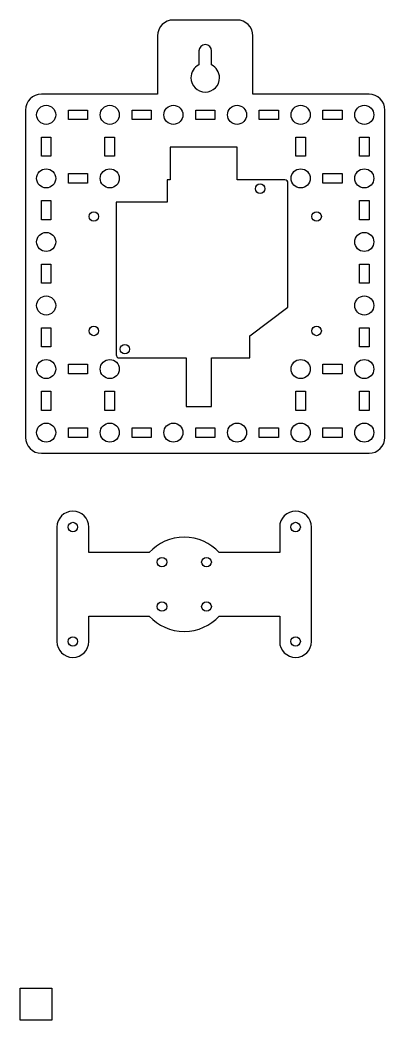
# Model space of a CAD drawing. Extents: x 28 to 553, y 59 to 380.
# Drawn here: x 28.3 to 143, y 58.8 to 373.5 of the extents above; entities that cross this region are included whole.
import ezdxf

# ---------------------------------------------------------------- set-up
doc = ezdxf.new("R2010")
doc.units = 0
doc.layers.add('Layer_1', color=7, linetype='CONTINUOUS')

msp = doc.modelspace()

# ---------------------------------------------------------------- linework, layer by layer
at = {"layer": 'Layer_1', "color": 7}
for p, q in [((96.526299, 373.505242), (76.523799, 373.505242)), ((71.523174, 368.504617), (71.523174, 350.167609)), ((101.526924, 350.167609), (101.526924, 368.504617)), ((86.529458, 365.768438), (86.529458, 365.768438)), ((84.527444, 363.775244), (84.527444, 359.356702)), ((88.522652, 359.356702), (88.522652, 363.775244)), ((71.523174, 350.167609), (35.019494, 350.167609)), ((138.021785, 350.167609), (101.526924, 350.167609)), ((30.027688, 345.16697), (30.027688, 242.173526)), ((143.02241, 242.173526), (143.02241, 345.16697)), ((35.019494, 237.172887), (138.021785, 237.172887)), ((44.927509, 218.943214), (44.927509, 218.943214)), ((39.926884, 213.942603), (39.926884, 177.94513)), ((49.928134, 205.9407), (49.928134, 213.942603)), ((109.926837, 213.942603), (109.926837, 205.9407)), ((119.928059, 177.94513), (119.928059, 213.942603)), ((68.95167, 205.9407), (49.928134, 205.9407)), ((109.926837, 205.9407), (90.894448, 205.9407)), ((74.447733, 202.942855), (74.447733, 202.942855)), ((88.447705, 202.942855), (88.447705, 202.942855)), ((74.447733, 188.942884), (74.447733, 188.942884)), ((88.447705, 188.942884), (88.447705, 188.942884)), ((49.928134, 177.94513), (49.928134, 185.947033)), ((49.928134, 185.947033), (68.942864, 185.947033)), ((90.903281, 185.947033), (109.926837, 185.947033)), ((109.926837, 185.947033), (109.926837, 177.94513)), ((28.317275, 68.828135), (38.317275, 68.828135)), ((28.317275, 58.828135), (28.317275, 68.828135)), ((38.317275, 68.828135), (38.317275, 58.828135)), ((38.317275, 58.828135), (28.317275, 58.828135))]:
    msp.add_line(p, q, dxfattribs=at)
at = {"layer": 'Layer_1', "color": 2}
for p, q in [((43.522804, 342.169217), (43.522804, 345.169239)), ((43.522804, 345.169239), (49.523201, 345.169239)), ((49.523201, 345.169239), (49.523201, 342.169217)), ((63.52354, 342.169217), (63.52354, 345.169239)), ((63.52354, 345.169239), (69.523585, 345.169239)), ((69.523585, 345.169239), (69.523585, 342.169217)), ((83.523571, 342.169217), (83.523571, 345.169239)), ((83.523571, 345.169239), (89.523615, 345.169239)), ((89.523615, 345.169239), (89.523615, 342.169217)), ((103.523531, 342.169217), (103.523531, 345.169239)), ((103.523531, 345.169239), (109.523575, 345.169239)), ((109.523575, 345.169239), (109.523575, 342.169217)), ((123.523491, 342.169217), (123.523491, 345.169239)), ((123.523491, 345.169239), (129.523535, 345.169239)), ((129.523535, 345.169239), (129.523535, 342.169217)), ((36.523797, 340.669982), (36.523797, 340.669982)), ((49.523201, 342.169217), (43.522804, 342.169217)), ((49.523201, 342.169217), (49.523201, 342.169217)), ((56.523611, 340.669982), (56.523611, 340.669982)), ((69.523585, 342.169217), (63.52354, 342.169217)), ((69.523585, 342.169217), (69.523585, 342.169217)), ((76.523091, 340.669982), (76.523091, 340.669982)), ((89.523615, 342.169217), (83.523571, 342.169217)), ((89.523615, 342.169217), (89.523615, 342.169217)), ((96.523051, 340.669982), (96.523051, 340.669982)), ((109.523575, 342.169217), (103.523531, 342.169217)), ((109.523575, 342.169217), (109.523575, 342.169217)), ((116.523011, 340.669982), (116.523011, 340.669982)), ((129.523535, 342.169217), (123.523491, 342.169217)), ((129.523535, 342.169217), (129.523535, 342.169217)), ((136.523507, 340.669982), (136.523507, 340.669982)), ((35.022976, 330.669719), (35.022976, 336.669764)), ((35.022976, 336.669764), (38.022998, 336.669764)), ((38.022998, 336.669764), (38.022998, 330.669719)), ((55.022795, 330.668732), (55.022795, 336.668776)), ((55.022795, 336.668776), (58.022817, 336.668776)), ((58.022817, 336.668776), (58.022817, 330.668732)), ((115.022675, 330.668732), (115.022675, 336.668776)), ((115.022675, 336.668776), (118.022697, 336.668776)), ((118.022697, 336.668776), (118.022697, 330.668732)), ((135.022635, 330.669719), (135.022635, 336.669764)), ((135.022635, 336.669764), (138.022657, 336.669764)), ((138.022657, 336.669764), (138.022657, 330.669719)), ((38.022998, 330.669719), (35.022976, 330.669719)), ((38.022998, 330.669719), (38.022998, 330.669719)), ((58.022817, 330.668732), (55.022795, 330.668732)), ((58.022817, 330.668732), (58.022817, 330.668732)), ((118.022697, 330.668732), (115.022675, 330.668732)), ((118.022697, 330.668732), (118.022697, 330.668732)), ((138.022657, 330.669719), (135.022635, 330.669719)), ((138.022657, 330.669719), (138.022657, 330.669719)), ((43.522804, 322.169257), (43.522804, 325.169279)), ((43.522804, 325.169279), (49.523201, 325.169279)), ((49.523201, 325.169279), (49.523201, 322.169257)), ((123.523491, 322.169257), (123.523491, 325.169279)), ((123.523491, 325.169279), (129.523535, 325.169279)), ((129.523535, 325.169279), (129.523535, 322.169257)), ((49.523201, 322.169257), (43.522804, 322.169257)), ((49.523201, 322.169257), (49.523201, 322.169257)), ((129.523535, 322.169257), (123.523491, 322.169257)), ((129.523535, 322.169257), (129.523535, 322.169257)), ((36.523797, 320.669105), (36.523797, 320.669105)), ((56.523757, 320.669105), (56.523757, 320.669105)), ((116.523637, 320.669105), (116.523637, 320.669105)), ((136.523507, 320.669105), (136.523507, 320.669105)), ((35.022976, 310.669336), (35.022976, 316.669381)), ((35.022976, 316.669381), (38.022998, 316.669381)), ((38.022998, 316.669381), (38.022998, 310.669336)), ((135.022635, 310.669336), (135.022635, 316.669381)), ((135.022635, 316.669381), (138.022657, 316.669381)), ((138.022657, 316.669381), (138.022657, 310.669336)), ((38.022998, 310.669336), (35.022976, 310.669336)), ((38.022998, 310.669336), (38.022998, 310.669336)), ((138.022657, 310.669336), (135.022635, 310.669336)), ((138.022657, 310.669336), (138.022657, 310.669336)), ((36.523797, 300.66897), (36.523797, 300.66897)), ((136.523507, 300.66897), (136.523507, 300.66897)), ((35.022976, 290.669306), (35.022976, 296.66935)), ((35.022976, 296.66935), (38.022998, 296.66935)), ((38.022998, 296.66935), (38.022998, 290.669306)), ((135.022635, 290.669306), (135.022635, 296.66935)), ((135.022635, 296.66935), (138.022657, 296.66935)), ((138.022657, 296.66935), (138.022657, 290.669306)), ((38.022998, 290.669306), (35.022976, 290.669306)), ((38.022998, 290.669306), (38.022998, 290.669306)), ((138.022657, 290.669306), (135.022635, 290.669306)), ((138.022657, 290.669306), (138.022657, 290.669306)), ((36.523797, 280.668798), (36.523797, 280.668798)), ((136.523507, 280.668798), (136.523507, 280.668798)), ((35.022976, 270.669628), (35.022976, 276.669672)), ((35.022976, 276.669672), (38.022998, 276.669672)), ((38.022998, 276.669672), (38.022998, 270.669628)), ((135.022635, 270.669628), (135.022635, 276.669672)), ((135.022635, 276.669672), (138.022657, 276.669672)), ((138.022657, 276.669672), (138.022657, 270.669628)), ((38.022998, 270.669628), (35.022976, 270.669628)), ((38.022998, 270.669628), (38.022998, 270.669628)), ((138.022657, 270.669628), (135.022635, 270.669628)), ((138.022657, 270.669628), (138.022657, 270.669628)), ((43.522804, 262.169377), (43.522804, 265.169399)), ((43.522804, 265.169399), (49.523201, 265.169399)), ((49.523201, 265.169399), (49.523201, 262.169377)), ((123.523491, 262.169377), (123.523491, 265.169399)), ((123.523491, 265.169399), (129.523535, 265.169399)), ((129.523535, 265.169399), (129.523535, 262.169377)), ((49.523201, 262.169377), (43.522804, 262.169377)), ((49.523201, 262.169377), (49.523201, 262.169377)), ((129.523535, 262.169377), (123.523491, 262.169377)), ((129.523535, 262.169377), (129.523535, 262.169377)), ((36.523797, 260.669332), (36.523797, 260.669332)), ((56.523757, 260.669224), (56.523757, 260.669224)), ((116.523637, 260.669224), (116.523637, 260.669224)), ((136.523507, 260.669332), (136.523507, 260.669332)), ((35.022976, 250.668892), (35.022976, 256.668936)), ((35.022976, 256.668936), (38.022998, 256.668936)), ((38.022998, 256.668936), (38.022998, 250.668892)), ((55.022795, 250.668892), (55.022795, 256.668936)), ((55.022795, 256.668936), (58.022817, 256.668936)), ((58.022817, 256.668936), (58.022817, 250.668892)), ((115.022675, 250.668892), (115.022675, 256.668936)), ((115.022675, 256.668936), (118.022697, 256.668936)), ((118.022697, 256.668936), (118.022697, 250.668892)), ((135.022635, 250.668892), (135.022635, 256.668936)), ((135.022635, 256.668936), (138.022657, 256.668936)), ((138.022657, 256.668936), (138.022657, 250.668892)), ((38.022998, 250.668892), (35.022976, 250.668892)), ((38.022998, 250.668892), (38.022998, 250.668892)), ((58.022817, 250.668892), (55.022795, 250.668892)), ((58.022817, 250.668892), (58.022817, 250.668892)), ((118.022697, 250.668892), (115.022675, 250.668892)), ((118.022697, 250.668892), (118.022697, 250.668892)), ((138.022657, 250.668892), (135.022635, 250.668892)), ((138.022657, 250.668892), (138.022657, 250.668892)), ((43.522804, 242.169064), (43.522804, 245.169086)), ((43.522804, 245.169086), (49.523201, 245.169086)), ((49.523201, 245.169086), (49.523201, 242.169064)), ((63.52354, 242.169064), (63.52354, 245.169086)), ((63.52354, 245.169086), (69.523585, 245.169086)), ((69.523585, 245.169086), (69.523585, 242.169064)), ((83.523571, 242.169064), (83.523571, 245.169086)), ((83.523571, 245.169086), (89.523615, 245.169086)), ((89.523615, 245.169086), (89.523615, 242.169064)), ((103.523531, 242.169064), (103.523531, 245.169086)), ((103.523531, 245.169086), (109.523575, 245.169086)), ((109.523575, 245.169086), (109.523575, 242.169064)), ((123.523491, 242.169064), (123.523491, 245.169086)), ((123.523491, 245.169086), (129.523535, 245.169086)), ((129.523535, 245.169086), (129.523535, 242.169064)), ((36.523797, 240.669871), (36.523797, 240.669871)), ((49.523201, 242.169064), (43.522804, 242.169064)), ((49.523201, 242.169064), (49.523201, 242.169064)), ((56.523611, 240.669871), (56.523611, 240.669871)), ((69.523585, 242.169064), (63.52354, 242.169064)), ((69.523585, 242.169064), (69.523585, 242.169064)), ((76.523091, 240.669871), (76.523091, 240.669871)), ((89.523615, 242.169064), (83.523571, 242.169064)), ((89.523615, 242.169064), (89.523615, 242.169064)), ((96.523051, 240.669871), (96.523051, 240.669871)), ((109.523575, 242.169064), (103.523531, 242.169064)), ((109.523575, 242.169064), (109.523575, 242.169064)), ((116.523011, 240.669871), (116.523011, 240.669871)), ((129.523535, 242.169064), (123.523491, 242.169064)), ((129.523535, 242.169064), (129.523535, 242.169064)), ((136.523507, 240.669871), (136.523507, 240.669871))]:
    msp.add_line(p, q, dxfattribs=at)
at = {"layer": 'Layer_1', "color": 3}
for p, q in [((75.526932, 333.455416), (75.526932, 323.171944)), ((96.526029, 333.455416), (75.526932, 333.455416)), ((75.526932, 333.455416), (75.526932, 333.455416)), ((96.526029, 323.171944), (96.526029, 333.455416)), ((75.526932, 323.171944), (74.521515, 323.171944)), ((74.521515, 323.171944), (74.521515, 316.169305)), ((111.527904, 323.171944), (96.526029, 323.171944)), ((112.524501, 283.166944), (112.524501, 322.166528)), ((74.521515, 316.169305), (58.523043, 316.169305)), ((58.523043, 316.169305), (58.523043, 268.165069)), ((100.530057, 274.171111), (112.524501, 283.166944)), ((100.530057, 267.168472), (100.530057, 274.171111)), ((59.528459, 267.168472), (80.518737, 267.168472)), ((80.518737, 267.168472), (80.518737, 251.884375)), ((88.526793, 251.884375), (88.526793, 267.168472)), ((88.526793, 267.168472), (100.530057, 267.168472)), ((80.518737, 251.884375), (88.526793, 251.884375))]:
    msp.add_line(p, q, dxfattribs=at)
at = {"layer": 'Layer_1', "color": 7}
for points in [[(76.523799, 373.505242), (73.753799, 373.505242), (71.523174, 371.274617), (71.523174, 368.504617)], [(101.526924, 368.504617), (101.526924, 371.274617), (99.296299, 373.505242), (96.526299, 373.505242)], [(86.529458, 365.768438), (85.421462, 365.768438), (84.527444, 364.883246), (84.527444, 363.775244)], [(88.522652, 363.775244), (88.522652, 364.883246), (87.637459, 365.768438), (86.529458, 365.768438)], [(84.527444, 359.356702), (83.049398, 358.618226), (82.031541, 357.094415), (82.031541, 355.326216)], [(91.018555, 355.326216), (91.018555, 357.09619), (90.003114, 358.619078), (88.522652, 359.356702)], [(82.031541, 355.326216), (82.031541, 352.836596), (84.046345, 350.81948), (86.529458, 350.81948)], [(86.529458, 350.81948), (89.012573, 350.81948), (91.018555, 352.836596), (91.018555, 355.326216)], [(35.019494, 350.167609), (32.249483, 350.167609), (30.027688, 347.937009), (30.027688, 345.16697)], [(143.02241, 345.16697), (143.02241, 347.937009), (140.792149, 350.167609), (138.021785, 350.167609)], [(102.277063, 320.418528), (102.277063, 321.247556), (102.948385, 321.918539), (103.777074, 321.918539)], [(103.777074, 321.918539), (104.605735, 321.918539), (105.277085, 321.247556), (105.277085, 320.418528)], [(103.777074, 318.918517), (102.948385, 318.918517), (102.277063, 319.590206), (102.277063, 320.418528)], [(105.277085, 320.418528), (105.277085, 319.590206), (104.605735, 318.918517), (103.777074, 318.918517)], [(50.02298, 311.669856), (50.02298, 312.498884), (50.694302, 313.16987), (51.522991, 313.16987)], [(51.522991, 310.169848), (50.694302, 310.169848), (50.02298, 310.841537), (50.02298, 311.669859)], [(51.522991, 313.16987), (52.351652, 313.16987), (53.023002, 312.498884), (53.023002, 311.669856)], [(53.023002, 311.669859), (53.023002, 310.841537), (52.351652, 310.169848), (51.522991, 310.169848)], [(120.02284, 311.669856), (120.02284, 312.498884), (120.694162, 313.16987), (121.522851, 313.16987)], [(121.522851, 310.169848), (120.694162, 310.169848), (120.02284, 310.841537), (120.02284, 311.669859)], [(121.522851, 313.16987), (122.351512, 313.16987), (123.022862, 312.498884), (123.022862, 311.669856)], [(123.022862, 311.669859), (123.022862, 310.841537), (122.351512, 310.169848), (121.522851, 310.169848)], [(50.02298, 275.669931), (50.02298, 276.498959), (50.694302, 277.169942), (51.522991, 277.169942)], [(51.522991, 277.169942), (52.351652, 277.169942), (53.023002, 276.498959), (53.023002, 275.669931)], [(120.02284, 275.669931), (120.02284, 276.498959), (120.694162, 277.169942), (121.522851, 277.169942)], [(121.522851, 277.169942), (122.351512, 277.169942), (123.022862, 276.498959), (123.022862, 275.669931)], [(51.522991, 274.16992), (50.694302, 274.16992), (50.02298, 274.841609), (50.02298, 275.669931)], [(53.023002, 275.669931), (53.023002, 274.841609), (52.351652, 274.16992), (51.522991, 274.16992)], [(121.522851, 274.16992), (120.694162, 274.16992), (120.02284, 274.841609), (120.02284, 275.669931)], [(123.022862, 275.669931), (123.022862, 274.841609), (122.351512, 274.16992), (121.522851, 274.16992)], [(59.777148, 269.918626), (59.777148, 270.747654), (60.44847, 271.418637), (61.277159, 271.418637)], [(61.277159, 271.418637), (62.10582, 271.418637), (62.77717, 270.747654), (62.77717, 269.918626)], [(61.277159, 268.418615), (60.44847, 268.418615), (59.777148, 269.090304), (59.777148, 269.918626)], [(62.77717, 269.918626), (62.77717, 269.090304), (62.10582, 268.418615), (61.277159, 268.418615)], [(30.027688, 242.173526), (30.027688, 239.402442), (32.249483, 237.172887), (35.019494, 237.172887)], [(138.021785, 237.172887), (140.792149, 237.172887), (143.02241, 239.40247), (143.02241, 242.173526)], [(44.927509, 218.943214), (42.157509, 218.943214), (39.926884, 216.712614), (39.926884, 213.942603)], [(49.928134, 213.942603), (49.928134, 216.712614), (47.697509, 218.943214), (44.927509, 218.943214)], [(114.927448, 218.943214), (112.157437, 218.943214), (109.926837, 216.712614), (109.926837, 213.942603)], [(119.928059, 213.942603), (119.928059, 216.712614), (117.697459, 218.943214), (114.927448, 218.943214)], [(43.425914, 213.942831), (43.425914, 214.771859), (44.097236, 215.442845), (44.925925, 215.442845)], [(44.925925, 215.442845), (45.754586, 215.442845), (46.425937, 214.771859), (46.425937, 213.942831)], [(113.425772, 213.942831), (113.425772, 214.771859), (114.097094, 215.442845), (114.925783, 215.442845)], [(114.925783, 215.442845), (115.754444, 215.442845), (116.425794, 214.771859), (116.425794, 213.942831)], [(44.925925, 212.442823), (44.097236, 212.442823), (43.425914, 213.114512), (43.425914, 213.942834)], [(46.425937, 213.942834), (46.425937, 213.114512), (45.754586, 212.442823), (44.925925, 212.442823)], [(114.925783, 212.442823), (114.097094, 212.442823), (113.425772, 213.114512), (113.425772, 213.942834)], [(116.425794, 213.942834), (116.425794, 213.114512), (115.754444, 212.442823), (114.925783, 212.442823)], [(79.923059, 210.791422), (75.575736, 210.791422), (71.667043, 208.918454), (68.95167, 205.9407)], [(90.894448, 205.9407), (88.179103, 208.918342), (84.270353, 210.791422), (79.923059, 210.791422)], [(71.404007, 202.942855), (71.404007, 203.757063), (72.085367, 204.41711), (72.92587, 204.41711)], [(72.92587, 201.4686), (72.085367, 201.4686), (71.404007, 202.128647), (71.404007, 202.942855)], [(72.92587, 204.41711), (73.766372, 204.41711), (74.447733, 203.757063), (74.447733, 202.942855)], [(74.447733, 202.942855), (74.447733, 202.128647), (73.766372, 201.4686), (72.92587, 201.4686)], [(85.403979, 202.942855), (85.403979, 203.757063), (86.085339, 204.41711), (86.925842, 204.41711)], [(86.925842, 201.4686), (86.085339, 201.4686), (85.403979, 202.128647), (85.403979, 202.942855)], [(86.925842, 204.41711), (87.766344, 204.41711), (88.447705, 203.757063), (88.447705, 202.942855)], [(88.447705, 202.942855), (88.447705, 202.128647), (87.766344, 201.4686), (86.925842, 201.4686)], [(71.404007, 188.942884), (71.404007, 189.757092), (72.085367, 190.417139), (72.92587, 190.417139)], [(72.92587, 187.468629), (72.085367, 187.468629), (71.404007, 188.128676), (71.404007, 188.942884)], [(72.92587, 190.417139), (73.766372, 190.417139), (74.447733, 189.757092), (74.447733, 188.942884)], [(74.447733, 188.942884), (74.447733, 188.128676), (73.766372, 187.468629), (72.92587, 187.468629)], [(85.403979, 188.942884), (85.403979, 189.757092), (86.085339, 190.417139), (86.925842, 190.417139)], [(86.925842, 187.468629), (86.085339, 187.468629), (85.403979, 188.128676), (85.403979, 188.942884)], [(86.925842, 190.417139), (87.766344, 190.417139), (88.447705, 189.757092), (88.447705, 188.942884)], [(88.447705, 188.942884), (88.447705, 188.128676), (87.766344, 187.468629), (86.925842, 187.468629)], [(68.942864, 185.947033), (71.658548, 182.964029), (75.571333, 181.096339), (79.923059, 181.096339)], [(79.923059, 181.096339), (84.274812, 181.096339), (88.187598, 182.964085), (90.903281, 185.947033)], [(43.425914, 177.942906), (43.425914, 178.771934), (44.097236, 179.442917), (44.925925, 179.442917)], [(44.925925, 179.442917), (45.754586, 179.442917), (46.425937, 178.771934), (46.425937, 177.942906)], [(113.425772, 177.942906), (113.425772, 178.771934), (114.097094, 179.442917), (114.925783, 179.442917)], [(114.925783, 179.442917), (115.754444, 179.442917), (116.425794, 178.771934), (116.425794, 177.942906)], [(39.926884, 177.94513), (39.926884, 175.175175), (42.157509, 172.944519), (44.927509, 172.944519)], [(44.925925, 176.442895), (44.097236, 176.442895), (43.425914, 177.114584), (43.425914, 177.942906)], [(46.425937, 177.942906), (46.425937, 177.114584), (45.754586, 176.442895), (44.925925, 176.442895)], [(44.927509, 172.944519), (47.697509, 172.944519), (49.928134, 175.175175), (49.928134, 177.94513)], [(109.926837, 177.94513), (109.926837, 175.175175), (112.157437, 172.944519), (114.927448, 172.944519)], [(114.925783, 176.442895), (114.097094, 176.442895), (113.425772, 177.114584), (113.425772, 177.942906)], [(116.425794, 177.942906), (116.425794, 177.114584), (115.754444, 176.442895), (114.925783, 176.442895)], [(114.927448, 172.944519), (117.697459, 172.944519), (119.928059, 175.175175), (119.928059, 177.94513)]]:
    msp.add_open_spline(points, degree=3, dxfattribs=at)
at = {"layer": 'Layer_1', "color": 2}
for points in [[(33.523775, 343.670004), (33.523775, 345.326295), (34.866095, 346.670026), (36.523797, 346.670026)], [(36.523797, 346.670026), (38.180442, 346.670026), (39.52382, 345.326295), (39.52382, 343.670004)], [(53.523588, 343.670004), (53.523588, 345.326295), (54.866966, 346.670026), (56.523611, 346.670026)], [(56.523611, 346.670026), (58.179902, 346.670026), (59.523633, 345.326295), (59.523633, 343.670004)], [(73.522716, 343.670004), (73.522716, 345.326295), (74.866799, 346.670026), (76.523091, 346.670026)], [(76.523091, 346.670026), (78.180441, 346.670026), (79.523113, 345.326295), (79.523113, 343.670004)], [(93.522676, 343.670004), (93.522676, 345.326295), (94.866759, 346.670026), (96.523051, 346.670026)], [(96.523051, 346.670026), (98.180401, 346.670026), (99.523073, 345.326295), (99.523073, 343.670004)], [(113.522636, 343.670004), (113.522636, 345.326295), (114.866719, 346.670026), (116.523011, 346.670026)], [(116.523011, 346.670026), (118.180361, 346.670026), (119.523033, 345.326295), (119.523033, 343.670004)], [(133.523485, 343.670004), (133.523485, 345.326295), (134.865804, 346.670026), (136.523507, 346.670026)], [(136.523507, 346.670026), (138.180151, 346.670026), (139.523529, 345.326295), (139.523529, 343.670004)], [(36.523797, 340.669982), (34.866095, 340.669982), (33.523775, 342.012301), (33.523775, 343.670004)], [(39.52382, 343.670004), (39.52382, 342.012301), (38.180442, 340.669982), (36.523797, 340.669982)], [(56.523611, 340.669982), (54.866966, 340.669982), (53.523588, 342.012301), (53.523588, 343.670004)], [(59.523633, 343.670004), (59.523633, 342.012301), (58.179902, 340.669982), (56.523611, 340.669982)], [(76.523091, 340.669982), (74.866799, 340.669982), (73.522716, 342.012301), (73.522716, 343.670004)], [(79.523113, 343.670004), (79.523113, 342.012301), (78.180441, 340.669982), (76.523091, 340.669982)], [(96.523051, 340.669982), (94.866759, 340.669982), (93.522676, 342.012301), (93.522676, 343.670004)], [(99.523073, 343.670004), (99.523073, 342.012301), (98.180401, 340.669982), (96.523051, 340.669982)], [(116.523011, 340.669982), (114.866719, 340.669982), (113.522636, 342.012301), (113.522636, 343.670004)], [(119.523033, 343.670004), (119.523033, 342.012301), (118.180361, 340.669982), (116.523011, 340.669982)], [(136.523507, 340.669982), (134.865804, 340.669982), (133.523485, 342.012301), (133.523485, 343.670004)], [(139.523529, 343.670004), (139.523529, 342.012301), (138.180151, 340.669982), (136.523507, 340.669982)], [(33.523775, 323.669127), (33.523775, 325.32683), (34.866095, 326.669149), (36.523797, 326.669149)], [(36.523797, 326.669149), (38.180442, 326.669149), (39.52382, 325.32683), (39.52382, 323.669127)], [(53.523735, 323.669127), (53.523735, 325.32683), (54.866055, 326.669149), (56.523757, 326.669149)], [(56.523757, 326.669149), (58.180402, 326.669149), (59.52378, 325.32683), (59.52378, 323.669127)], [(113.523615, 323.669127), (113.523615, 325.32683), (114.865935, 326.669149), (116.523637, 326.669149)], [(116.523637, 326.669149), (118.180282, 326.669149), (119.52366, 325.32683), (119.52366, 323.669127)], [(133.523485, 323.669127), (133.523485, 325.32683), (134.865804, 326.669149), (136.523507, 326.669149)], [(136.523507, 326.669149), (138.180151, 326.669149), (139.523529, 325.32683), (139.523529, 323.669127)], [(36.523797, 320.669105), (34.866095, 320.669105), (33.523775, 322.012835), (33.523775, 323.669127)], [(39.52382, 323.669127), (39.52382, 322.012835), (38.180442, 320.669105), (36.523797, 320.669105)], [(56.523757, 320.669105), (54.866055, 320.669105), (53.523735, 322.012835), (53.523735, 323.669127)], [(59.52378, 323.669127), (59.52378, 322.012835), (58.180402, 320.669105), (56.523757, 320.669105)], [(116.523637, 320.669105), (114.865935, 320.669105), (113.523615, 322.012835), (113.523615, 323.669127)], [(119.52366, 323.669127), (119.52366, 322.012835), (118.180282, 320.669105), (116.523637, 320.669105)], [(136.523507, 320.669105), (134.865804, 320.669105), (133.523485, 322.012835), (133.523485, 323.669127)], [(139.523529, 323.669127), (139.523529, 322.012835), (138.180151, 320.669105), (136.523507, 320.669105)], [(33.523775, 303.668992), (33.523775, 305.326695), (34.866095, 306.669014), (36.523797, 306.669014)], [(36.523797, 306.669014), (38.180442, 306.669014), (39.52382, 305.326695), (39.52382, 303.668992)], [(133.523485, 303.668992), (133.523485, 305.326695), (134.865804, 306.669014), (136.523507, 306.669014)], [(136.523507, 306.669014), (138.180151, 306.669014), (139.523529, 305.326695), (139.523529, 303.668992)], [(36.523797, 300.66897), (34.866095, 300.66897), (33.523775, 302.0127), (33.523775, 303.668992)], [(39.52382, 303.668992), (39.52382, 302.0127), (38.180442, 300.66897), (36.523797, 300.66897)], [(136.523507, 300.66897), (134.865804, 300.66897), (133.523485, 302.0127), (133.523485, 303.668992)], [(139.523529, 303.668992), (139.523529, 302.0127), (138.180151, 300.66897), (136.523507, 300.66897)], [(33.523775, 283.66882), (33.523775, 285.326523), (34.866095, 286.668842), (36.523797, 286.668842)], [(36.523797, 286.668842), (38.180442, 286.668842), (39.52382, 285.326523), (39.52382, 283.66882)], [(133.523485, 283.66882), (133.523485, 285.326523), (134.865804, 286.668842), (136.523507, 286.668842)], [(136.523507, 286.668842), (138.180151, 286.668842), (139.523529, 285.326523), (139.523529, 283.66882)], [(36.523797, 280.668798), (34.866095, 280.668798), (33.523775, 282.012529), (33.523775, 283.66882)], [(39.52382, 283.66882), (39.52382, 282.012529), (38.180442, 280.668798), (36.523797, 280.668798)], [(136.523507, 280.668798), (134.865804, 280.668798), (133.523485, 282.012529), (133.523485, 283.66882)], [(139.523529, 283.66882), (139.523529, 282.012529), (138.180151, 280.668798), (136.523507, 280.668798)], [(33.523775, 263.669354), (33.523775, 265.325646), (34.866095, 266.669376), (36.523797, 266.669376)], [(36.523797, 266.669376), (38.180442, 266.669376), (39.52382, 265.325646), (39.52382, 263.669354)], [(53.523735, 263.669247), (53.523735, 265.326949), (54.866055, 266.669269), (56.523757, 266.669269)], [(56.523757, 266.669269), (58.180402, 266.669269), (59.52378, 265.326949), (59.52378, 263.669247)], [(113.523615, 263.669247), (113.523615, 265.326949), (114.865935, 266.669269), (116.523637, 266.669269)], [(116.523637, 266.669269), (118.180282, 266.669269), (119.52366, 265.326949), (119.52366, 263.669247)], [(133.523485, 263.669354), (133.523485, 265.325646), (134.865804, 266.669376), (136.523507, 266.669376)], [(136.523507, 266.669376), (138.180151, 266.669376), (139.523529, 265.325646), (139.523529, 263.669354)], [(36.523797, 260.669332), (34.866095, 260.669332), (33.523775, 262.013062), (33.523775, 263.669354)], [(39.52382, 263.669354), (39.52382, 262.013062), (38.180442, 260.669332), (36.523797, 260.669332)], [(56.523757, 260.669224), (54.866055, 260.669224), (53.523735, 262.012955), (53.523735, 263.669247)], [(59.52378, 263.669247), (59.52378, 262.012955), (58.180402, 260.669224), (56.523757, 260.669224)], [(116.523637, 260.669224), (114.865935, 260.669224), (113.523615, 262.012955), (113.523615, 263.669247)], [(119.52366, 263.669247), (119.52366, 262.012955), (118.180282, 260.669224), (116.523637, 260.669224)], [(136.523507, 260.669332), (134.865804, 260.669332), (133.523485, 262.013062), (133.523485, 263.669354)], [(139.523529, 263.669354), (139.523529, 262.013062), (138.180151, 260.669332), (136.523507, 260.669332)], [(33.523775, 243.669893), (33.523775, 245.326185), (34.866095, 246.669916), (36.523797, 246.669916)], [(36.523797, 246.669916), (38.180442, 246.669916), (39.52382, 245.326185), (39.52382, 243.669893)], [(53.523588, 243.669893), (53.523588, 245.326185), (54.866966, 246.669916), (56.523611, 246.669916)], [(56.523611, 246.669916), (58.179902, 246.669916), (59.523633, 245.326185), (59.523633, 243.669893)], [(73.522716, 243.669893), (73.522716, 245.326185), (74.866799, 246.669916), (76.523091, 246.669916)], [(76.523091, 246.669916), (78.180441, 246.669916), (79.523113, 245.326185), (79.523113, 243.669893)], [(93.522676, 243.669893), (93.522676, 245.326185), (94.866759, 246.669916), (96.523051, 246.669916)], [(96.523051, 246.669916), (98.180401, 246.669916), (99.523073, 245.326185), (99.523073, 243.669893)], [(113.522636, 243.669893), (113.522636, 245.326185), (114.866719, 246.669916), (116.523011, 246.669916)], [(116.523011, 246.669916), (118.180361, 246.669916), (119.523033, 245.326185), (119.523033, 243.669893)], [(133.523485, 243.669893), (133.523485, 245.326185), (134.865804, 246.669916), (136.523507, 246.669916)], [(136.523507, 246.669916), (138.180151, 246.669916), (139.523529, 245.326185), (139.523529, 243.669893)], [(36.523797, 240.669871), (34.866095, 240.669871), (33.523775, 242.012191), (33.523775, 243.669893)], [(39.52382, 243.669893), (39.52382, 242.012191), (38.180442, 240.669871), (36.523797, 240.669871)], [(56.523611, 240.669871), (54.866966, 240.669871), (53.523588, 242.012191), (53.523588, 243.669893)], [(59.523633, 243.669893), (59.523633, 242.012191), (58.179902, 240.669871), (56.523611, 240.669871)], [(76.523091, 240.669871), (74.866799, 240.669871), (73.522716, 242.012191), (73.522716, 243.669893)], [(79.523113, 243.669893), (79.523113, 242.012191), (78.180441, 240.669871), (76.523091, 240.669871)], [(96.523051, 240.669871), (94.866759, 240.669871), (93.522676, 242.012191), (93.522676, 243.669893)], [(99.523073, 243.669893), (99.523073, 242.012191), (98.180401, 240.669871), (96.523051, 240.669871)], [(116.523011, 240.669871), (114.866719, 240.669871), (113.522636, 242.012191), (113.522636, 243.669893)], [(119.523033, 243.669893), (119.523033, 242.012191), (118.180361, 240.669871), (116.523011, 240.669871)], [(136.523507, 240.669871), (134.865804, 240.669871), (133.523485, 242.012191), (133.523485, 243.669893)], [(139.523529, 243.669893), (139.523529, 242.012191), (138.180151, 240.669871), (136.523507, 240.669871)]]:
    msp.add_open_spline(points, degree=3, dxfattribs=at)
at = {"layer": 'Layer_1', "color": 3}
for points in [[(112.524501, 322.166528), (112.524501, 322.720527), (112.081903, 323.171944), (111.527904, 323.171944)], [(58.523043, 268.165069), (58.523043, 267.61107), (58.97446, 267.168472), (59.528459, 267.168472)]]:
    msp.add_open_spline(points, degree=3, dxfattribs=at)

doc.saveas('drawing.dxf')
